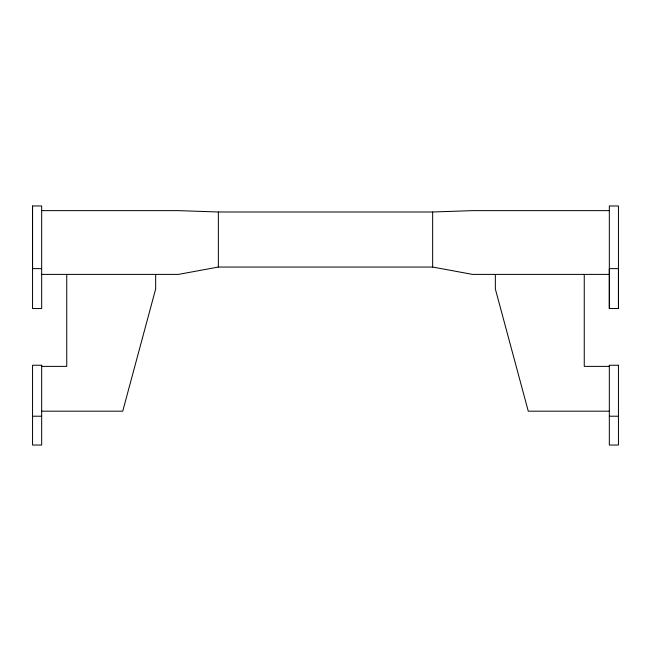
<?xml version="1.0" encoding="UTF-8"?>
<svg xmlns="http://www.w3.org/2000/svg" width="651" height="651" viewBox="0 0 651 651"><rect width="100%" height="100%" fill="white"/><g stroke="black" fill="none" stroke-linecap="round" stroke-linejoin="round"><path stroke-width="0.98" d="M32.55 205.968L32.55 308.55L41.672 308.55L41.672 205.968L32.55 205.968L32.55 268.627L41.672 268.627M609.328 308.55L609.328 268.627L618.45 268.627L618.45 308.55L609.328 308.55L609.328 205.968L618.45 205.968L618.45 308.55M609.328 274.397L472.545 274.397L432.646 267.048L218.354 267.048L178.455 274.397L41.672 274.397M41.672 210.639L178.455 210.639L218.354 211.99L432.646 211.99L472.545 210.639L609.328 210.639M41.672 366.383L66.744 366.383L66.744 274.397M609.328 366.383L584.256 366.383L584.256 274.397M41.672 411.18L122.73 411.18L155.654 288.971L155.654 274.397M609.328 411.18L528.27 411.18L495.346 288.971L495.346 274.397M32.55 416.217L41.672 416.217M609.328 416.217L618.45 416.217M432.646 211.99L432.646 267.048M218.354 211.99L218.354 267.048M41.672 365.244L32.55 365.244L32.55 445.032L41.672 445.032L41.672 365.244M618.45 365.244L609.328 365.244L609.328 445.032L618.45 445.032L618.45 365.244"/></g></svg>
